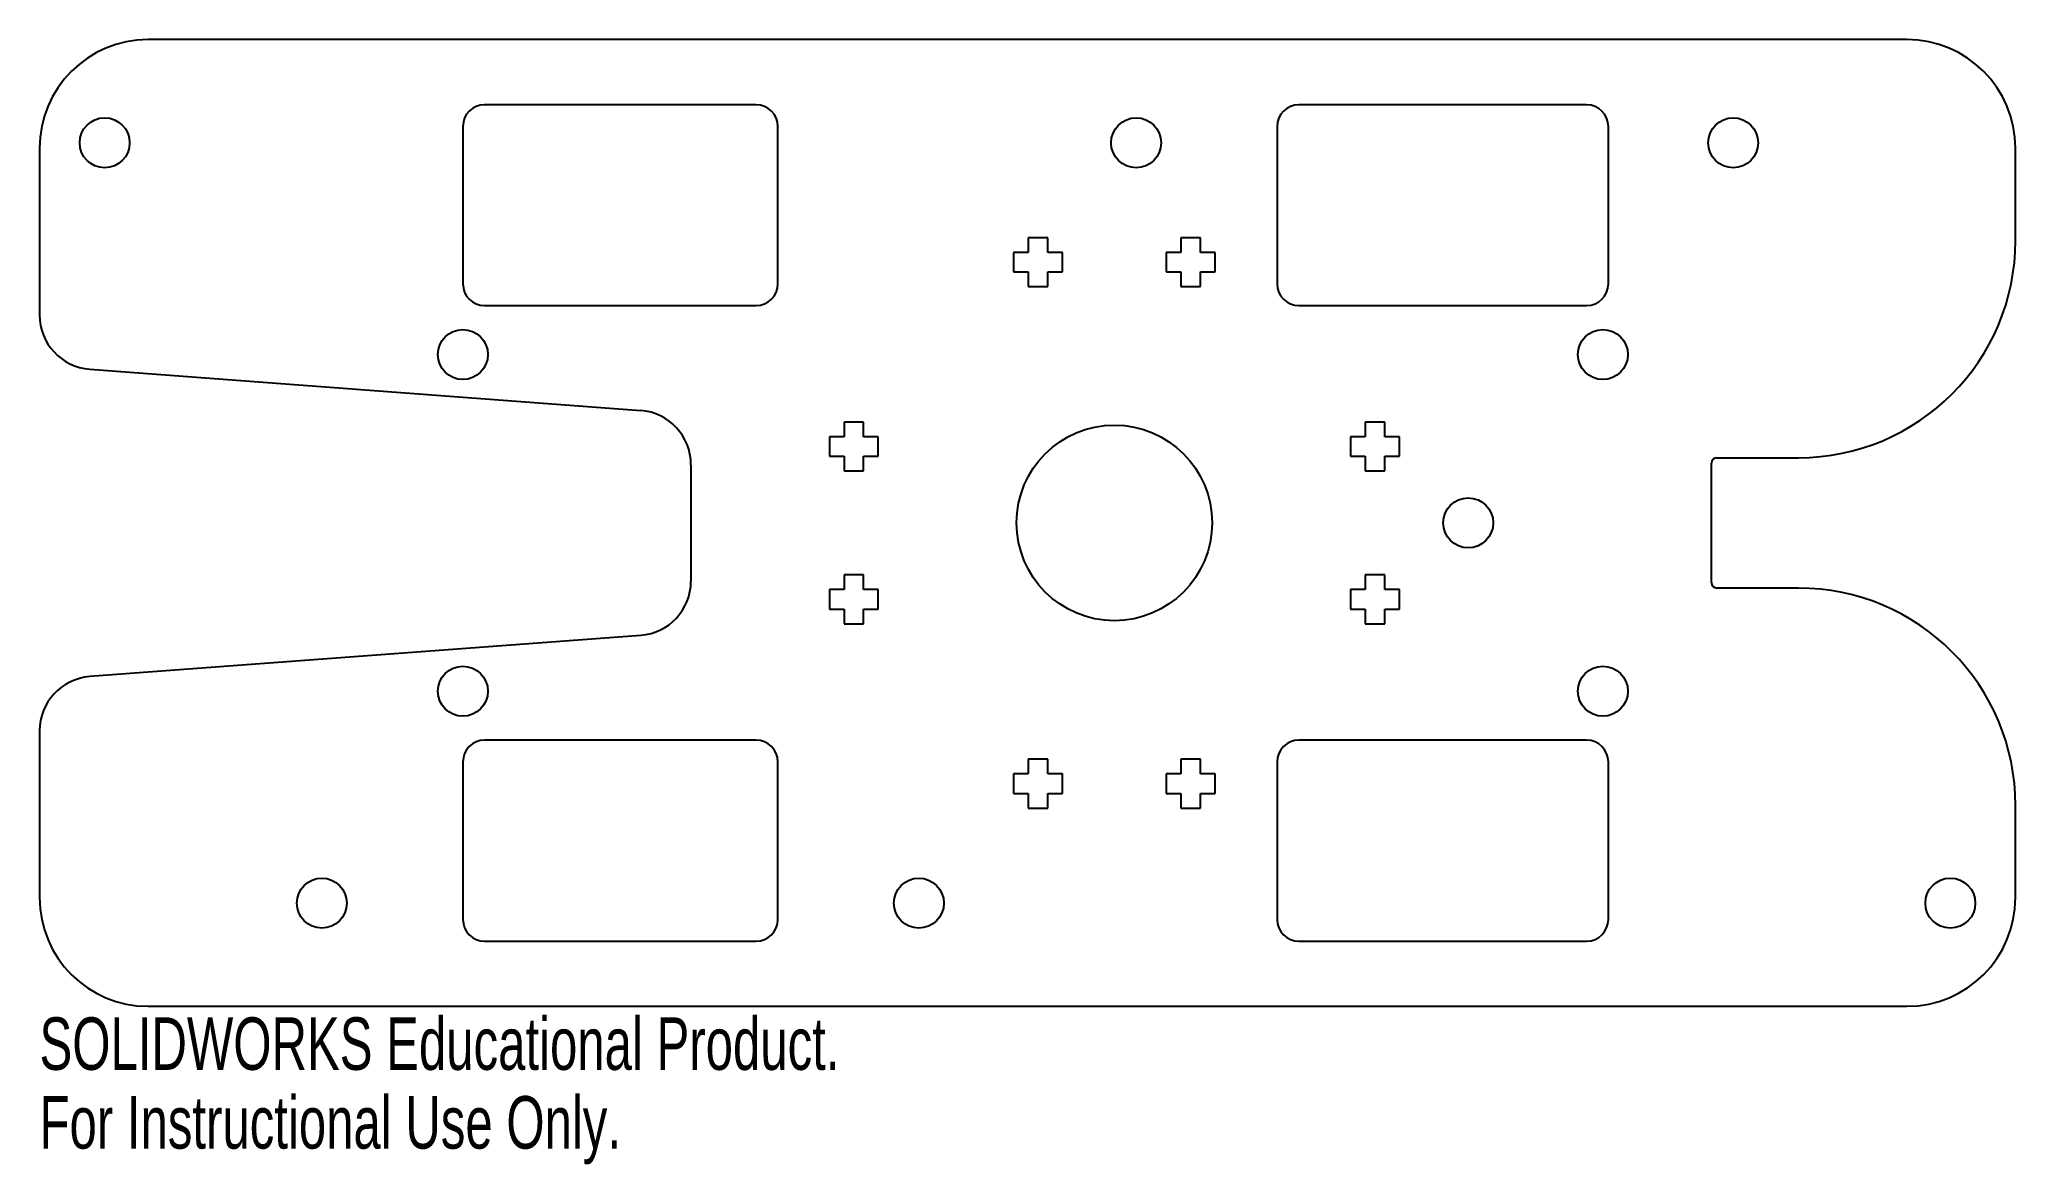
# Model space of a CAD drawing. Header units: millimetres. Extents: x -99 to 83, y -59 to 45.
import ezdxf

# ---------------------------------------------------------------- set-up
doc = ezdxf.new("R2010")
doc.units = ezdxf.units.MM
doc.styles.add('SLDTEXTSTYLE0', font='TXT', dxfattribs={"width": 0.7})

msp = doc.modelspace()

# ---------------------------------------------------------------- linework, layer by layer
at = {"color": 7, "linetype": 'Continuous', "lineweight": 25}
for p, q in [((73, 44.5), (-89, 44.5)), ((-33, 38.5), (-58, 38.5)), ((43.5, 38.5), (17, 38.5)), ((-60, 36.5), (-60, 22)), ((-31, 22), (-31, 36.5)), ((15, 36.5), (15, 22)), ((45.5, 22), (45.5, 36.5)), ((-99, 34.5), (-99, 19.14)), ((83, 26), (83, 34.5)), ((-7.93, 26.25), (-7.93, 24.9)), ((-6.13, 26.25), (-7.93, 26.25)), ((-6.13, 24.9), (-6.13, 26.25)), ((6.13, 26.25), (6.13, 24.9)), ((7.93, 26.25), (6.13, 26.25)), ((7.93, 24.9), (7.93, 26.25)), ((-7.93, 24.9), (-9.28, 24.9)), ((-9.28, 24.9), (-9.28, 23.1)), ((-4.78, 24.9), (-6.13, 24.9)), ((-4.78, 23.1), (-4.78, 24.9)), ((4.78, 24.9), (4.78, 23.1)), ((6.13, 24.9), (4.78, 24.9)), ((9.28, 24.9), (7.93, 24.9)), ((9.28, 23.1), (9.28, 24.9)), ((-9.28, 23.1), (-7.93, 23.1)), ((-7.93, 23.1), (-7.93, 21.75)), ((-6.13, 23.1), (-4.78, 23.1)), ((-6.13, 21.75), (-6.13, 23.1)), ((4.78, 23.1), (6.13, 23.1)), ((6.13, 23.1), (6.13, 21.75)), ((7.93, 23.1), (9.28, 23.1)), ((7.93, 21.75), (7.93, 23.1)), ((-7.93, 21.75), (-6.13, 21.75)), ((6.13, 21.75), (7.93, 21.75)), ((-58, 20), (-33, 20)), ((17, 20), (43.5, 20)), ((-94.37, 14.15), (-43.63, 10.35)), ((-24.9, 9.28), (-24.9, 7.93)), ((-23.1, 9.28), (-24.9, 9.28)), ((-23.1, 7.93), (-23.1, 9.28)), ((23.1, 9.28), (23.1, 7.93)), ((24.9, 9.28), (23.1, 9.28)), ((24.9, 7.93), (24.9, 9.28)), ((-24.9, 7.93), (-26.25, 7.93)), ((-26.25, 7.93), (-26.25, 6.13)), ((-21.75, 7.93), (-23.1, 7.93)), ((-21.75, 6.13), (-21.75, 7.93)), ((21.75, 7.93), (21.75, 6.13)), ((23.1, 7.93), (21.75, 7.93)), ((26.25, 7.93), (24.9, 7.93)), ((26.25, 6.13), (26.25, 7.93)), ((-26.25, 6.13), (-24.9, 6.13)), ((-24.9, 6.13), (-24.9, 4.78)), ((-23.1, 6.13), (-21.75, 6.13)), ((-23.1, 4.78), (-23.1, 6.13)), ((21.75, 6.13), (23.1, 6.13)), ((23.1, 6.13), (23.1, 4.78)), ((24.9, 6.13), (26.25, 6.13)), ((24.9, 4.78), (24.9, 6.13)), ((55, -5.5), (55, 5.5)), ((55.5, 6), (63, 6)), ((-39, 5.36), (-39, -5.36)), ((-24.9, 4.78), (-23.1, 4.78)), ((23.1, 4.78), (24.9, 4.78)), ((-24.9, -4.78), (-24.9, -6.13)), ((-23.1, -4.78), (-24.9, -4.78)), ((-23.1, -6.13), (-23.1, -4.78)), ((23.1, -4.78), (23.1, -6.13)), ((24.9, -4.78), (23.1, -4.78)), ((24.9, -6.13), (24.9, -4.78)), ((-26.25, -6.13), (-26.25, -7.93)), ((-24.9, -6.13), (-26.25, -6.13)), ((-21.75, -6.13), (-23.1, -6.13)), ((-21.75, -7.93), (-21.75, -6.13)), ((21.75, -6.13), (21.75, -7.93)), ((23.1, -6.13), (21.75, -6.13)), ((26.25, -6.13), (24.9, -6.13)), ((26.25, -7.93), (26.25, -6.13)), ((63, -6), (55.5, -6)), ((-26.25, -7.93), (-24.9, -7.93)), ((-24.9, -7.93), (-24.9, -9.28)), ((-23.1, -7.93), (-21.75, -7.93)), ((-23.1, -9.28), (-23.1, -7.93)), ((21.75, -7.93), (23.1, -7.93)), ((23.1, -7.93), (23.1, -9.28)), ((24.9, -7.93), (26.25, -7.93)), ((24.9, -9.28), (24.9, -7.93)), ((-43.63, -10.35), (-94.37, -14.15)), ((-24.9, -9.28), (-23.1, -9.28)), ((23.1, -9.28), (24.9, -9.28)), ((-99, -19.14), (-99, -34.5)), ((-33, -20), (-58, -20)), ((43.5, -20), (17, -20)), ((-7.93, -21.75), (-7.93, -23.1)), ((-6.13, -21.75), (-7.93, -21.75)), ((-6.13, -23.1), (-6.13, -21.75)), ((6.13, -21.75), (6.13, -23.1)), ((7.93, -21.75), (6.13, -21.75)), ((7.93, -23.1), (7.93, -21.75)), ((-60, -22), (-60, -36.5)), ((-31, -36.5), (-31, -22)), ((-9.28, -23.1), (-9.28, -24.9)), ((-7.93, -23.1), (-9.28, -23.1)), ((-4.78, -23.1), (-6.13, -23.1)), ((-4.78, -24.9), (-4.78, -23.1)), ((4.78, -23.1), (4.78, -24.9)), ((6.13, -23.1), (4.78, -23.1)), ((9.28, -23.1), (7.93, -23.1)), ((9.28, -24.9), (9.28, -23.1)), ((15, -22), (15, -36.5)), ((45.5, -36.5), (45.5, -22)), ((-9.28, -24.9), (-7.93, -24.9)), ((-7.93, -24.9), (-7.93, -26.25)), ((-6.13, -24.9), (-4.78, -24.9)), ((-6.13, -26.25), (-6.13, -24.9)), ((4.78, -24.9), (6.13, -24.9)), ((6.13, -24.9), (6.13, -26.25)), ((7.93, -24.9), (9.28, -24.9)), ((7.93, -26.25), (7.93, -24.9)), ((-7.93, -26.25), (-6.13, -26.25)), ((6.13, -26.25), (7.93, -26.25)), ((83, -34.5), (83, -26)), ((-58, -38.5), (-33, -38.5)), ((17, -38.5), (43.5, -38.5)), ((-89, -44.5), (73, -44.5))]:
    msp.add_line(p, q, dxfattribs=at)
for centre, radius in [((-93, 35), 2.3), ((2, 35), 2.3), ((57, 35), 2.3), ((-60, 15.5), 2.3), ((45, 15.5), 2.3), ((0, 0), 9), ((32.6, 0), 2.3), ((-60, -15.5), 2.3), ((45, -15.5), 2.3), ((-73, -35), 2.3), ((-18, -35), 2.3), ((77, -35), 2.3)]:
    msp.add_circle(centre, radius, dxfattribs=at)
for centre, radius, start, end in [((-89, 34.5), 10, 90, 180), ((73, 34.5), 10, 0, 90), ((-58, 36.5), 2, 90, 180), ((-33, 36.5), 2, 0, 90), ((17, 36.5), 2, 90, 180), ((43.5, 36.5), 2, 0, 90), ((63, 26), 20, 270, 0), ((-58, 22), 2, 180, 270), ((-33, 22), 2, 270, 0), ((17, 22), 2, 180, 270), ((43.5, 22), 2, 270, 0), ((-94, 19.14), 5, 180, 265.7108), ((-44, 5.36), 5, 0, 85.7108), ((55.5, 5.5), 0.5, 90, 180), ((-44, -5.36), 5, 274.2892, 0), ((55.5, -5.5), 0.5, 180, 270), ((63, -26), 20, 0, 90), ((-94, -19.14), 5, 94.2892, 180), ((-58, -22), 2, 90, 180), ((-33, -22), 2, 0, 90), ((17, -22), 2, 90, 180), ((43.5, -22), 2, 0, 90), ((-89, -34.5), 10, 180, 270), ((73, -34.5), 10, 270, 0), ((-58, -36.5), 2, 180, 270), ((-33, -36.5), 2, 270, 0), ((17, -36.5), 2, 180, 270), ((43.5, -36.5), 2, 270, 0)]:
    msp.add_arc(centre, radius, start, end, dxfattribs=at)

# ---------------------------------------------------------------- texts
at = {"color": 7, "linetype": 'Continuous', "char_height": 4.8336, "attachment_point": 1, "style": 'SLDTEXTSTYLE0'}
for s, insert in [('SOLIDWORKS Educational Product.', (-99, -45.52)), ('For Instructional Use Only.', (-99, -52.77))]:
    msp.add_mtext(s, dxfattribs=dict(at, insert=insert))

doc.saveas('drawing.dxf')
